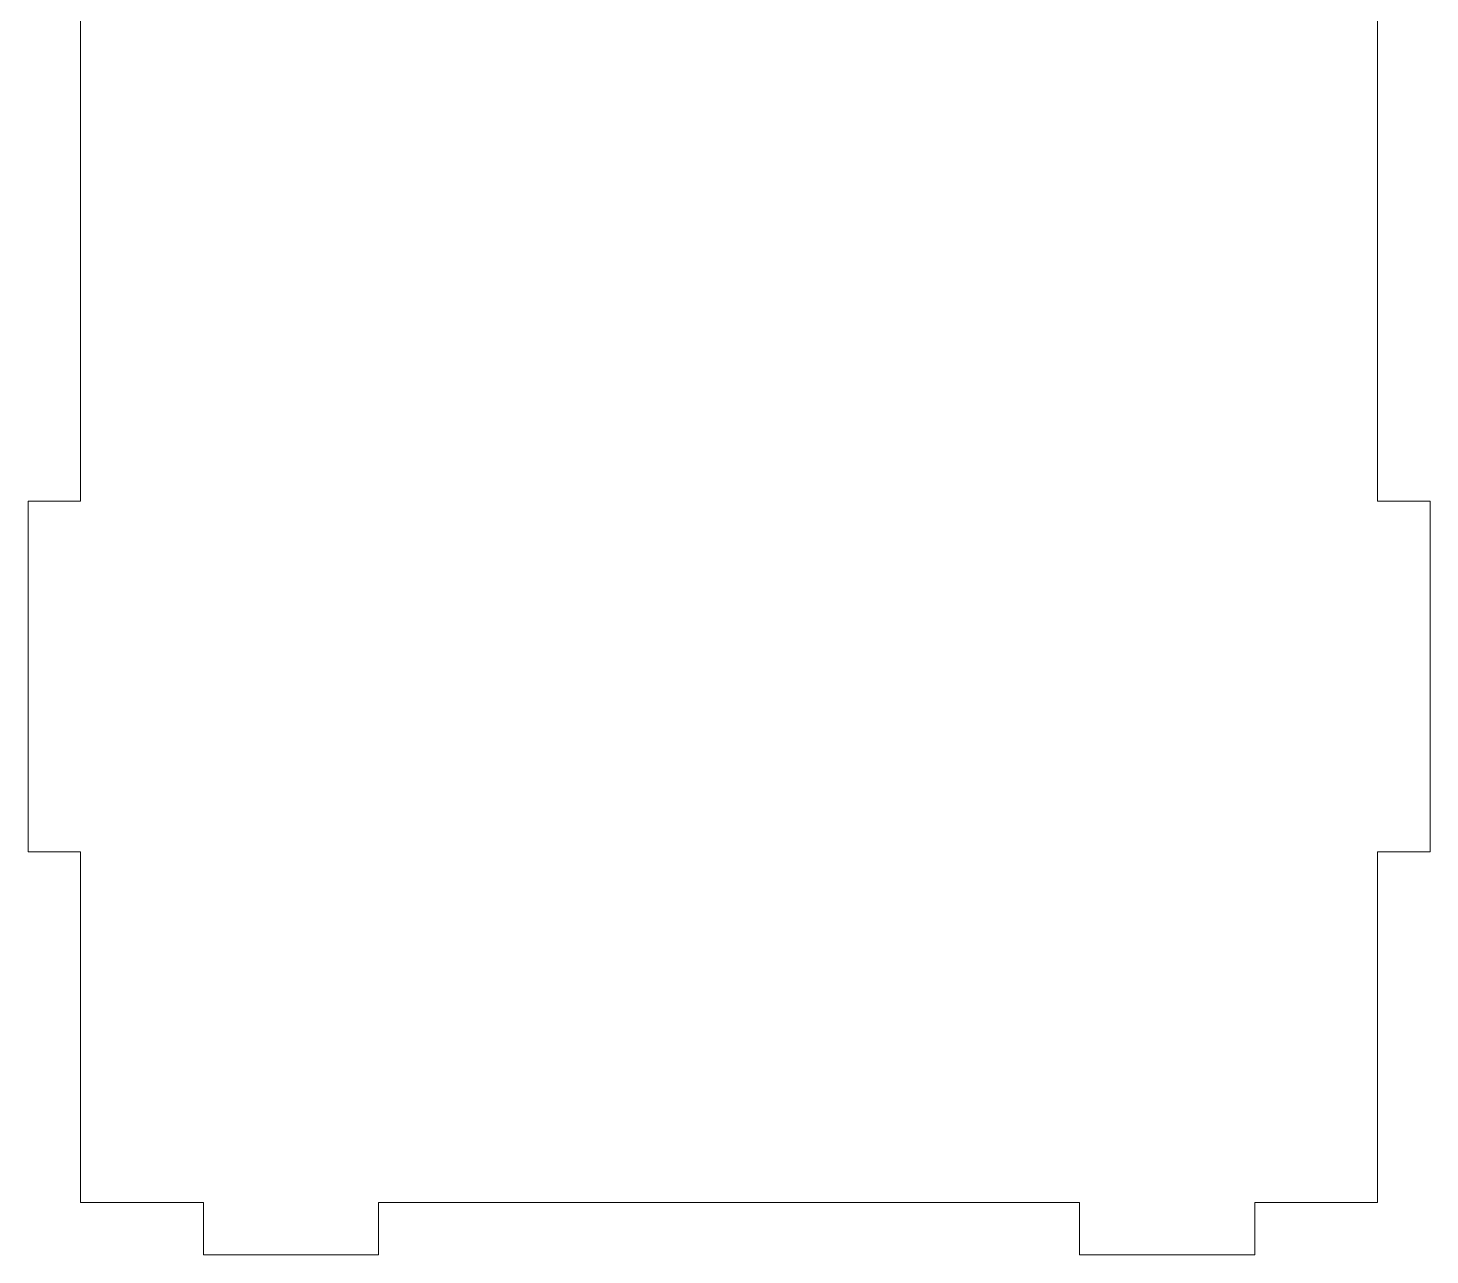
# Model space of a CAD drawing. Header units: inches. Extents: x -4.04 to 3.96, y -5.52 to 0.82.
# Drawn here: x -0.548 to 0.572, y -4.316 to -3.336 of the extents above; entities that cross this region are included whole.
import ezdxf

# ---------------------------------------------------------------- set-up
doc = ezdxf.new("R2010")
doc.units = ezdxf.units.IN
doc.header["$MEASUREMENT"] = 0
doc.layers.add('Katman 1', color=7, linetype='Continuous')

msp = doc.modelspace()

# ---------------------------------------------------------------- linework, layer by layer
at = {"layer": 'Katman 1', "color": 250, "lineweight": 9}
for points in [[(-0.5059, -2.9157), (-0.5059, -2.9157), (-0.5059, -3.7137), (-0.5059, -3.7137)], [(0.53, -3.7137), (0.53, -3.7137), (0.53, -2.9157), (0.53, -2.9157)], [(-0.5059, -3.7137), (-0.5059, -3.7137), (-0.5479, -3.7137), (-0.5479, -3.7137)], [(-0.5479, -3.7137), (-0.5479, -3.7137), (-0.5479, -3.9936), (-0.5479, -3.9936)], [(0.572, -3.7137), (0.572, -3.7137), (0.53, -3.7137), (0.53, -3.7137)], [(0.572, -3.9936), (0.572, -3.9936), (0.572, -3.7137), (0.572, -3.7137)], [(-0.5479, -3.9936), (-0.5479, -3.9936), (-0.5059, -3.9936), (-0.5059, -3.9936)], [(-0.5059, -3.9936), (-0.5059, -3.9936), (-0.5059, -4.2736), (-0.5059, -4.2736)], [(0.53, -4.2736), (0.53, -4.2736), (0.53, -3.9936), (0.53, -3.9936)], [(0.53, -3.9936), (0.53, -3.9936), (0.572, -3.9936), (0.572, -3.9936)], [(-0.5059, -4.2736), (-0.5059, -4.2736), (-0.4079, -4.2736), (-0.4079, -4.2736)], [(-0.4079, -4.2736), (-0.4079, -4.2736), (-0.4079, -4.3156), (-0.4079, -4.3156)], [(-0.2679, -4.3156), (-0.2679, -4.3156), (-0.2679, -4.2736), (-0.2679, -4.2736)], [(-0.2679, -4.2736), (-0.2679, -4.2736), (0.292, -4.2736), (0.292, -4.2736)], [(0.292, -4.2736), (0.292, -4.2736), (0.292, -4.3156), (0.292, -4.3156)], [(0.432, -4.3156), (0.432, -4.3156), (0.432, -4.2736), (0.432, -4.2736)], [(0.432, -4.2736), (0.432, -4.2736), (0.53, -4.2736), (0.53, -4.2736)], [(-0.4079, -4.3156), (-0.4079, -4.3156), (-0.2679, -4.3156), (-0.2679, -4.3156)], [(0.292, -4.3156), (0.292, -4.3156), (0.432, -4.3156), (0.432, -4.3156)]]:
    msp.add_open_spline(points, degree=3, dxfattribs=at)

doc.saveas('drawing.dxf')
